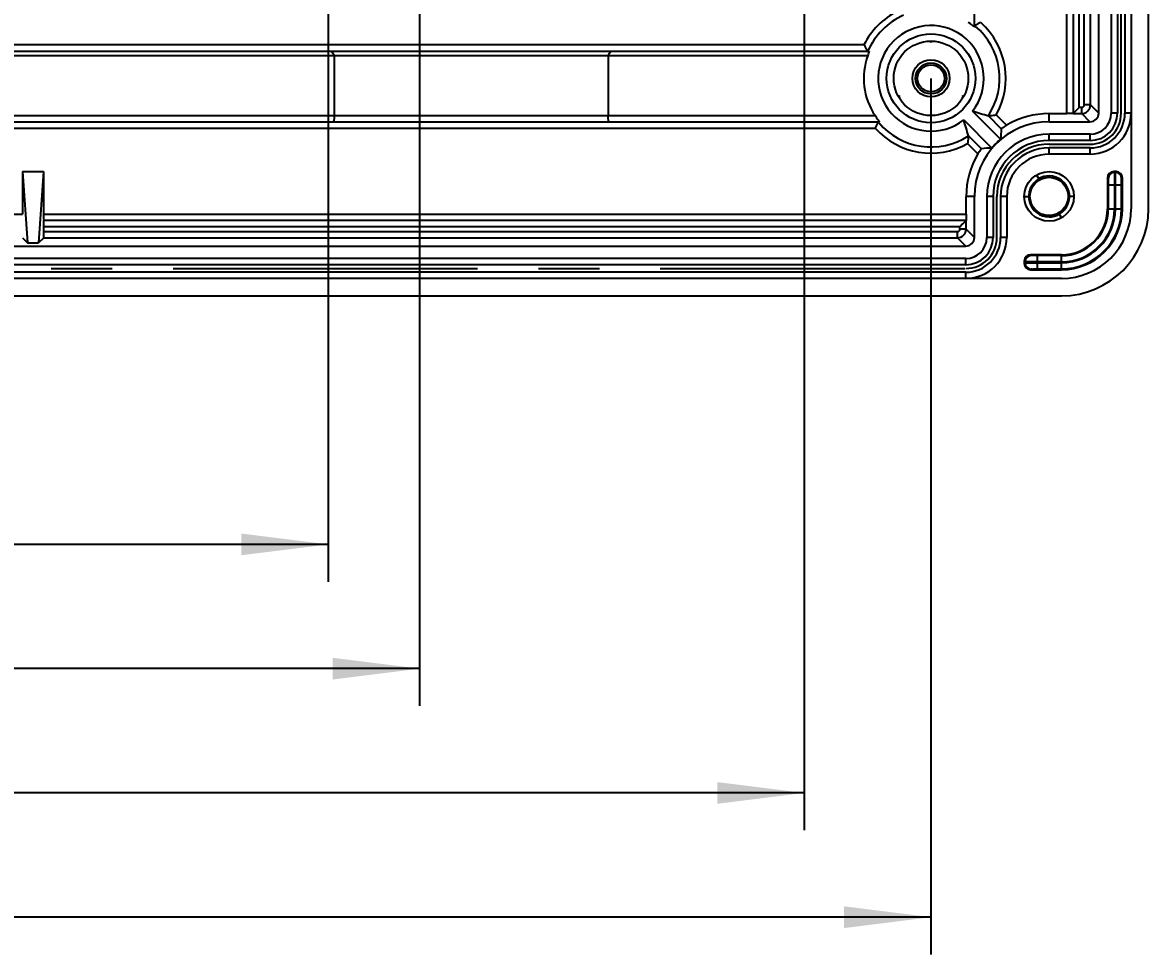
# Model space of a CAD drawing. Header units: millimetres. Extents: x 0 to 594, y 0 to 420.
# Drawn here: x 424.31 to 469.61, y 253.68 to 291.18 of the extents above; entities that cross this region are included whole.
import ezdxf

# ---------------------------------------------------------------- set-up
doc = ezdxf.new("R2010")
doc.units = ezdxf.units.MM
doc.header["$LTSCALE"] = 32.67
doc.linetypes.add('CENTER', pattern=[0.6, 0.375, -0.075, 0.075, -0.075])
doc.layers.get('0').update_dxf_attribs({"linetype": 'CONTINUOUS'})
for name, color, linetype in [('KASTEN_ABOX_DXF_CONTINUOUS_LINE', 7, 'CONTINUOUS'), ('KURVEN', 7, 'CONTINUOUS'), ('M-490-925-01-6274_DXF_DIMENSION', 7, 'CONTINUOUS')]:
    doc.layers.add(name, color=color, linetype=linetype)
doc.styles.get("Standard").update_dxf_attribs({"font": 'txt', "width": 0.7})
doc.dimstyles.new('DIMSTYLE_2', dxfattribs={"dimtxt": 2.5, "dimasz": 3.5, "dimexe": 1.5, "dimexo": 0, "dimtad": 1, "dimdec": 3, "dimlfac": 2, "dimdsep": 46, "dimtxsty": 'Standard', "dimblk": '_FILLED', "dimblk1": '_FILLED', "dimblk2": '_FILLED', "dimcen": 0.09, "dimclrt": 5, "dimadec": 3, "dimazin": 2, "dimtp": 0.3, "dimtm": 0.3, "dimtfac": 1, "dimtdec": 3, "dimtofl": 0, "dimtmove": 0, "dimatfit": 3, "dimldrblk": '_FILLED', "dimfxl": 1, "dimtolj": 1, "dimarcsym": 0})
doc.dimstyles.new('DIMSTYLE_3', dxfattribs={"dimtxt": 2.5, "dimasz": 3.5, "dimexe": 1.5, "dimexo": 0, "dimtad": 1, "dimdec": 3, "dimlfac": 2, "dimdsep": 46, "dimtxsty": 'Standard', "dimblk": '_FILLED', "dimblk1": '_FILLED', "dimblk2": '_FILLED', "dimcen": 0.09, "dimclrt": 5, "dimadec": 3, "dimazin": 2, "dimtp": 0.5, "dimtm": 0.5, "dimtfac": 1, "dimtdec": 3, "dimtofl": 0, "dimtmove": 0, "dimatfit": 3, "dimldrblk": '_FILLED', "dimfxl": 1, "dimtolj": 1, "dimarcsym": 0})

# ---------------------------------------------------------------- blocks, each defined once
blk = doc.blocks.new('_FILLED')
at = {"color": 0, "linetype": 'ByBlock'}
blk.add_solid([(0, 0), (-1, 0.125), (-1, -0.125)], dxfattribs=at)
blk = doc.blocks.new('*D15')
at = {"layer": 'M-490-925-01-6274_DXF_DIMENSION', "color": 2, "linetype": 'Continuous', "transparency": 16777216}
for p, q in [((353.359, 288.93), (353.359, 253.68)), ((460.859, 288.93), (460.859, 253.68)), ((353.359, 255.18), (407.109, 255.18)), ((460.859, 255.18), (407.109, 255.18))]:
    blk.add_line(p, q, dxfattribs=at)
at = {"layer": 'M-490-925-01-6274_DXF_DIMENSION', "color": 2, "linetype": 'Continuous', "transparency": 16777216, "xscale": 3.5, "yscale": 3.5, "zscale": 3.5, "rotation": 180}
blk.add_blockref('_FILLED', (353.359, 255.18), dxfattribs=at)
at = {"layer": 'M-490-925-01-6274_DXF_DIMENSION', "color": 2, "linetype": 'Continuous', "transparency": 16777216, "xscale": 3.5, "yscale": 3.5, "zscale": 3.5}
blk.add_blockref('_FILLED', (460.859, 255.18), dxfattribs=at)
at = {"layer": 'M-490-925-01-6274_DXF_DIMENSION', "color": 5, "linetype": 'Continuous', "transparency": 16777216, "insert": (407.109, 258.305), "char_height": 2.5, "width": 7.76786, "attachment_point": 2, "line_spacing_factor": 0.9}
blk.add_mtext('215', dxfattribs=at)
blk = doc.blocks.new('*D26')
at = {"layer": 'M-490-925-01-6274_DXF_DIMENSION', "color": 2, "linetype": 'Continuous', "transparency": 16777216}
for p, q in [((377.609, 299.68), (377.609, 268.68)), ((436.609, 299.68), (436.609, 268.68)), ((377.609, 270.18), (407.109, 270.18)), ((436.609, 270.18), (407.109, 270.18))]:
    blk.add_line(p, q, dxfattribs=at)
at = {"layer": 'M-490-925-01-6274_DXF_DIMENSION', "color": 2, "linetype": 'Continuous', "transparency": 16777216, "xscale": 3.5, "yscale": 3.5, "zscale": 3.5, "rotation": 180}
blk.add_blockref('_FILLED', (377.609, 270.18), dxfattribs=at)
at = {"layer": 'M-490-925-01-6274_DXF_DIMENSION', "color": 2, "linetype": 'Continuous', "transparency": 16777216, "xscale": 3.5, "yscale": 3.5, "zscale": 3.5}
blk.add_blockref('_FILLED', (436.609, 270.18), dxfattribs=at)
at = {"layer": 'M-490-925-01-6274_DXF_DIMENSION', "color": 5, "linetype": 'Continuous', "transparency": 16777216, "insert": (407.109, 273.305), "char_height": 2.5, "width": 7.23214, "attachment_point": 2, "line_spacing_factor": 0.9}
blk.add_mtext('118', dxfattribs=at)
blk = doc.blocks.new('*D27')
at = {"layer": 'M-490-925-01-6274_DXF_DIMENSION', "color": 2, "linetype": 'Continuous', "transparency": 16777216}
for p, q in [((440.284, 352.38), (440.284, 263.68)), ((373.934, 305.98), (373.934, 263.68)), ((373.934, 265.18), (407.109, 265.18)), ((440.284, 265.18), (407.109, 265.18))]:
    blk.add_line(p, q, dxfattribs=at)
at = {"layer": 'M-490-925-01-6274_DXF_DIMENSION', "color": 2, "linetype": 'Continuous', "transparency": 16777216, "xscale": 3.5, "yscale": 3.5, "zscale": 3.5, "rotation": 180}
blk.add_blockref('_FILLED', (373.934, 265.18), dxfattribs=at)
at = {"layer": 'M-490-925-01-6274_DXF_DIMENSION', "color": 2, "linetype": 'Continuous', "transparency": 16777216, "xscale": 3.5, "yscale": 3.5, "zscale": 3.5}
blk.add_blockref('_FILLED', (440.284, 265.18), dxfattribs=at)
at = {"layer": 'M-490-925-01-6274_DXF_DIMENSION', "color": 5, "linetype": 'Continuous', "transparency": 16777216, "insert": (407.109, 268.305), "char_height": 2.5, "width": 12.85714, "attachment_point": 2, "line_spacing_factor": 0.9}
blk.add_mtext('132.7', dxfattribs=at)
blk = doc.blocks.new('*D28')
at = {"layer": 'M-490-925-01-6274_DXF_DIMENSION', "color": 2, "linetype": 'Continuous', "transparency": 16777216}
for p, q in [((358.459, 293.03), (358.459, 258.68)), ((455.759, 293.03), (455.759, 258.68)), ((358.459, 260.18), (407.109, 260.18)), ((455.759, 260.18), (407.109, 260.18))]:
    blk.add_line(p, q, dxfattribs=at)
at = {"layer": 'M-490-925-01-6274_DXF_DIMENSION', "color": 2, "linetype": 'Continuous', "transparency": 16777216, "xscale": 3.5, "yscale": 3.5, "zscale": 3.5, "rotation": 180}
blk.add_blockref('_FILLED', (358.459, 260.18), dxfattribs=at)
at = {"layer": 'M-490-925-01-6274_DXF_DIMENSION', "color": 2, "linetype": 'Continuous', "transparency": 16777216, "xscale": 3.5, "yscale": 3.5, "zscale": 3.5}
blk.add_blockref('_FILLED', (455.759, 260.18), dxfattribs=at)
at = {"layer": 'M-490-925-01-6274_DXF_DIMENSION', "color": 5, "linetype": 'Continuous', "transparency": 16777216, "insert": (407.109, 263.305), "char_height": 2.5, "width": 13.125, "attachment_point": 2, "line_spacing_factor": 0.9}
blk.add_mtext('194.6', dxfattribs=at)

msp = doc.modelspace()

# ---------------------------------------------------------------- linework, layer by layer
at = {"layer": 'KASTEN_ABOX_DXF_CONTINUOUS_LINE', "color": 7, "linetype": 'Continuous'}
for p, q in [((469.60897, 283.6803), (469.60897, 376.6803)), ((467.60591, 287.53334), (467.60591, 372.82726)), ((468.10897, 372.8303), (468.10897, 287.5303)), ((468.90897, 372.8303), (468.90897, 287.5303)), ((462.60897, 290.99916), (462.60897, 369.36143)), ((466.57647, 329.72475), (466.57647, 287.51497)), ((467.27427, 287.86545), (467.27427, 329.72473)), ((460.80978, 290.42949), (460.85897, 290.3803)), ((460.85897, 290.3803), (460.90816, 290.42949)), ((355.84017, 290.0303), (458.37776, 290.0303)), ((355.90383, 289.84831), (458.3141, 289.84831)), ((436.85329, 289.84831), (436.85329, 287.4303)), ((447.86465, 289.84831), (447.86465, 287.4303)), ((459.60323, 288.2053), (459.53603, 288.2233)), ((459.58523, 288.1381), (459.60323, 288.2053)), ((462.1819, 288.2233), (462.11471, 288.2053)), ((462.11471, 288.2053), (462.13271, 288.1381)), ((462.17436, 287.26135), (463.30834, 286.12737)), ((463.6619, 286.48092), (462.52791, 287.61491)), ((463.68886, 286.90137), (463.16793, 287.4223)), ((465.60897, 287.51279), (466.32647, 287.51279)), ((466.57706, 287.51499), (466.92429, 287.51499)), ((468.90897, 287.5303), (468.90897, 283.6803)), ((355.42784, 287.1803), (458.7901, 287.1803)), ((465.60897, 287.18335), (467.25593, 287.18335)), ((462.36697, 286.62133), (462.88789, 286.10041)), ((467.25897, 286.6803), (465.60897, 286.6803)), ((467.25897, 285.8803), (465.60897, 285.8803)), ((424.30897, 285.1803), (425.15897, 285.1803)), ((424.30897, 285.1803), (424.51307, 282.30869)), ((424.30897, 285.1803), (424.30897, 283.46279)), ((425.15897, 285.1803), (424.95487, 282.30869)), ((425.15897, 285.1803), (425.15897, 283.46279)), ((465.19647, 284.89477), (465.10897, 285.04632)), ((468.30901, 285.1803), (468.20893, 285.1803)), ((467.95897, 284.93033), (467.95897, 283.6803)), ((468.55897, 283.6803), (468.55897, 284.93033)), ((462.27647, 283.46279), (462.27647, 284.1803)), ((462.60591, 282.53334), (462.60591, 284.1803)), ((463.10897, 284.1803), (463.10897, 282.5303)), ((463.90897, 284.1803), (463.90897, 282.5303)), ((464.60897, 284.1803), (464.78397, 284.1803)), ((466.60897, 284.1803), (466.43397, 284.1803)), ((462.27429, 283.21279), (425.16115, 283.21279)), ((462.27427, 282.86498), (462.27427, 283.21221)), ((466.02147, 283.46583), (466.10897, 283.31427)), ((425.16333, 282.76498), (425.16333, 282.96279)), ((424.30677, 282.51499), (424.51307, 282.30869)), ((424.51307, 282.30869), (424.95487, 282.30869)), ((425.16117, 282.51499), (424.95487, 282.30869)), ((425.16117, 282.51499), (461.92429, 282.51499)), ((351.96201, 282.18335), (462.25593, 282.18335)), ((466.10897, 281.8303), (464.85893, 281.8303)), ((462.25897, 281.6803), (351.95897, 281.6803)), ((464.60897, 281.58033), (464.60897, 281.48026)), ((462.25897, 280.8803), (351.95897, 280.8803)), ((466.10897, 280.8803), (462.25897, 280.8803)), ((464.85893, 281.2303), (466.10897, 281.2303)), ((348.10897, 280.1803), (466.10897, 280.1803))]:
    msp.add_line(p, q, dxfattribs=at)
at = {"layer": 'KASTEN_ABOX_DXF_CONTINUOUS_LINE', "color": 9, "linetype": 'Continuous'}
for p, q in [((468.35897, 372.8303), (468.35897, 287.5303)), ((468.65897, 372.8303), (468.65897, 287.5303)), ((466.82647, 287.76498), (466.82647, 329.72257)), ((467.02428, 287.86498), (467.02428, 329.72257)), ((466.32647, 287.51279), (466.32647, 316.5729)), ((458.16141, 290.2803), (356.05653, 290.2803)), ((466.82647, 287.76498), (466.92429, 287.76498)), ((466.92429, 287.51499), (466.92429, 287.76498)), ((467.27427, 287.86498), (467.02428, 287.86498)), ((467.60591, 287.53334), (467.27427, 287.86545)), ((355.61043, 287.4303), (458.60751, 287.4303)), ((463.90159, 287.04218), (463.48321, 287.46056)), ((465.60897, 287.18335), (465.60897, 287.51279)), ((467.25593, 287.18335), (466.92429, 287.51499)), ((468.35897, 287.5303), (468.10897, 287.5303)), ((468.90897, 287.5303), (468.65897, 287.5303)), ((355.60547, 286.9303), (458.61247, 286.9303)), ((462.3287, 286.30606), (462.74709, 285.88767)), ((465.60897, 286.4303), (465.60897, 286.6803)), ((467.25897, 286.4303), (465.60897, 286.4303)), ((467.25897, 286.4303), (467.25897, 286.6803)), ((467.25897, 286.1303), (465.60897, 286.1303)), ((465.60897, 285.8803), (465.60897, 286.1303)), ((467.25897, 285.8803), (467.25897, 286.1303)), ((468.20893, 285.1803), (468.23788, 285.15134)), ((468.28005, 285.15134), (468.23788, 285.15134)), ((468.28005, 285.15134), (468.30901, 285.1803)), ((467.95897, 284.93033), (467.98792, 284.90138)), ((467.99221, 284.65142), (468.52573, 284.65142)), ((467.99221, 284.65142), (467.99221, 283.6803)), ((468.24217, 284.65138), (468.24217, 283.6803)), ((468.27577, 283.6803), (468.27577, 284.65142)), ((468.52573, 283.6803), (468.52573, 284.65142)), ((468.53002, 284.90138), (468.55897, 284.93033)), ((462.60591, 284.1803), (462.27647, 284.1803)), ((463.35897, 284.1803), (463.10897, 284.1803)), ((463.35897, 284.1803), (463.35897, 282.5303)), ((463.90897, 284.1803), (463.65897, 284.1803)), ((463.65897, 284.1803), (463.65897, 282.5303)), ((467.95897, 283.6803), (468.24217, 283.6803)), ((468.27577, 283.6803), (468.55897, 283.6803)), ((394.71636, 283.46279), (424.30897, 283.46279)), ((425.15897, 283.46279), (462.27647, 283.46279)), ((462.02428, 282.96279), (425.16333, 282.96279)), ((425.16333, 282.76498), (461.92429, 282.76498)), ((461.92429, 282.51499), (461.92429, 282.76498)), ((462.02428, 282.86498), (462.02428, 282.96279)), ((462.27427, 282.86498), (462.02428, 282.86498)), ((462.27427, 282.86498), (462.60591, 282.53334)), ((461.92429, 282.51499), (462.25593, 282.18335)), ((463.35897, 282.5303), (463.10897, 282.5303)), ((463.90897, 282.5303), (463.65897, 282.5303)), ((464.88788, 281.80134), (464.85893, 281.8303)), ((466.10897, 281.79706), (465.13785, 281.79706)), ((465.13785, 281.26354), (465.13785, 281.79706)), ((466.10897, 281.54709), (466.10897, 281.8303)), ((462.25897, 281.4303), (351.95897, 281.4303)), ((462.25897, 281.4303), (462.25897, 281.6803)), ((464.63792, 281.55138), (464.60897, 281.58033)), ((464.60897, 281.48026), (464.63792, 281.50921)), ((464.63792, 281.55138), (464.63792, 281.50921)), ((466.10897, 281.54709), (465.13785, 281.54709)), ((465.13789, 281.5135), (466.10897, 281.5135)), ((466.10897, 281.2303), (466.10897, 281.5135)), ((462.25897, 281.1303), (351.95897, 281.1303)), ((462.25897, 280.8803), (462.25897, 281.1303)), ((464.85893, 281.2303), (464.88788, 281.25925)), ((465.13785, 281.26354), (466.10897, 281.26354))]:
    msp.add_line(p, q, dxfattribs=at)
at = {"layer": 'KASTEN_ABOX_DXF_CONTINUOUS_LINE', "color": 7, "linetype": 'Continuous'}
for centre, radius in [((460.85897, 288.9303), 1.78868), ((460.85897, 288.9303), 1.5), ((460.85897, 288.9303), 0.75), ((460.85897, 288.9303), 0.625), ((460.85897, 288.9303), 0.54209), ((465.60897, 284.1803), 1), ((465.60897, 284.1803), 0.76828)]:
    msp.add_circle(centre, radius, dxfattribs=at)
at = {"layer": 'KASTEN_ABOX_DXF_CONTINUOUS_LINE', "color": 9, "linetype": 'Continuous'}
for centre, radius, start, end in [((460.85897, 288.9303), 3.01651, 116.585757, 153.414243), ((460.85897, 288.9303), 2.76655, 113.428671, 156.571329), ((460.85897, 288.9303), 2.75782, 326.851447, 49.727521), ((460.85897, 288.9303), 3.00778, 330.748499, 48.322176), ((466.92426, 287.865), 0.35001, 270.003786, 0.073938), ((466.92429, 287.86498), 0.09999, 269.998677, 0.001323), ((467.25897, 287.5303), 1.39997, 270, 360), ((467.25897, 287.5303), 1.09998, 270, 360), ((460.85897, 288.9303), 3.00778, 221.677824, 299.251501), ((460.85897, 288.9303), 2.75782, 220.27245, 303.148553), ((465.60897, 284.1803), 2.24998, 90, 180), ((465.60897, 284.1803), 1.94996, 90, 180), ((468.2379, 284.90137), 0.24998, 90.003303, 179.996697), ((468.28004, 284.90137), 0.24998, 0.003303, 89.996697), ((466.10897, 283.6803), 2.41676, 270, 360), ((466.10897, 283.6803), 2.16678, 270, 360), ((466.10897, 283.6803), 2.13318, 270, 360), ((466.10897, 283.6803), 1.88324, 270, 360), ((461.92426, 282.865), 0.35001, 270.003712, 359.996288), ((461.92429, 282.86497), 0.09999, 269.99804, 0.00196), ((462.25897, 282.5303), 1.39997, 270, 360), ((462.25897, 282.5303), 1.09998, 270, 360), ((464.8879, 281.55137), 0.24998, 90.003303, 179.996697), ((464.8879, 281.50923), 0.24998, 180.003303, 269.996697)]:
    msp.add_arc(centre, radius, start, end, dxfattribs=at)
at = {"layer": 'KASTEN_ABOX_DXF_CONTINUOUS_LINE', "color": 7, "linetype": 'Continuous'}
for centre, radius, start, end in [((460.85897, 288.9303), 2.125, 321.756327, 308.243673), ((467.90896, 279.89685), 12.35879, 114.117892, 114.72652), ((456.93953, 302.37687), 23.67323, 211.435718, 211.953377), ((427.77841, 302.37687), 23.67323, 328.046623, 328.564282), ((466.84141, 295.63509), 10.19883, 211.670916, 212.441866), ((460.85897, 288.9303), 2.70538, 160.163986, 213.67288), ((415.90914, 272.98927), 48.41655, 16.353206, 17.144161), ((476.79999, 333.88012), 48.41655, 252.855839, 253.646794), ((465.60897, 284.1803), 3.33249, 90, 120.819983), ((467.25897, 287.5303), 1.65, 270, 0), ((467.25897, 287.5303), 0.85, 270, 360), ((469.89811, 281.87776), 12.36503, 155.270883, 155.882136), ((465.60897, 284.1803), 3.00305, 90, 180), ((473.24688, 286.07742), 9.59348, 175.072994, 177.58945), ((465.60897, 284.1803), 2.5, 90, 180), ((465.60897, 284.1803), 3.01396, 130.242005, 139.757995), ((465.60897, 284.1803), 3.33249, 149.180017, 180), ((463.71184, 276.54238), 9.59348, 92.41055, 94.927006), ((465.60897, 284.1803), 1.7, 90, 180), ((465.60693, 284.18218), 0.82181, 300.000002, 89.857641), ((465.61101, 284.17841), 0.82181, 120.000002, 269.857641), ((466.10897, 283.6803), 3.5, 270, 360), ((466.10897, 283.6803), 2.8, 270, 360), ((466.10897, 283.6803), 2.45, 270, 360), ((466.10897, 283.6803), 1.85, 270, 360), ((462.25897, 282.5303), 1.65, 270, 360), ((462.25897, 282.5303), 0.85, 270, 360)]:
    msp.add_arc(centre, radius, start, end, dxfattribs=at)
for centre, major_axis, ratio, start_param, end_param in [((460.85897, 289.05822), (0, 2.66749), 0.99884938, 1.19779154, 1.27009316), ((467.2559, 287.53336), (-0.24751, 0.24751), 0.99992385, -3.92695274, -2.35623257), ((468.20901, 284.93026), (0.17683, -0.17683), 0.99969546, 2.35634678, 3.92683852), ((468.30893, 284.93026), (0.17683, 0.17683), 0.99969546, -0.78524587, 0.78524587), ((425.16115, 283.46279), (0, 0.25), 0.00872687, -4.71238898, -3.14159265), ((425.16115, 282.96279), (0, 0.25), 0.00872687, -1.57079633, 0), ((425.16115, 282.76498), (0, 0.25), 0.00872687, -3.13286601, -1.57079633), ((462.2559, 282.53336), (0.24751, -0.24751), 0.99992385, -0.78536009, 0.78536009), ((464.85901, 281.58026), (0.17683, -0.17683), 0.99969546, 2.35634678, 3.92683852), ((464.85901, 281.48033), (0.17683, 0.17683), 0.99969546, -3.92683852, -2.35634678)]:
    msp.add_ellipse(centre, major_axis=major_axis, ratio=ratio, start_param=start_param, end_param=end_param, dxfattribs=at)
for points, knots in [([(462.60897, 290.99916), (462.60897, 290.99675), (462.59588, 291.01079), (462.58459, 291.01563), (462.55682, 291.03937), (462.51252, 291.07254), (462.44537, 291.12295), (462.389, 291.16175), (462.35897, 291.18176)], [0, 0, 0, 0, 0.02335865, 0.09284904, 0.19971408, 0.33339412, 0.65043664, 1, 1, 1, 1]), ([(462.60897, 291.06165), (462.60897, 291.06528), (462.62826, 291.06728), (462.64828, 291.08231), (462.69174, 291.09942), (462.72199, 291.11447), (462.73943, 291.12252)], [0, 0, 0, 0, 0.07563718, 0.28198901, 0.59982195, 1, 1, 1, 1]), ([(458.32059, 290.0303), (458.31632, 290.0303), (458.31138, 290.05091), (458.29098, 290.07177), (458.26601, 290.11602), (458.24532, 290.14659), (458.23424, 290.16399)], [0, 0, 0, 0, 0.08048053, 0.29382165, 0.61113394, 1, 1, 1, 1]), ([(466.82647, 287.76498), (466.79887, 287.73738), (466.74564, 287.68392), (466.68029, 287.61935), (466.63466, 287.57239), (466.60516, 287.54586), (466.59124, 287.52563), (466.57698, 287.51853), (466.57698, 287.51499)], [0, 0, 0, 0, 0.33154197, 0.64143813, 0.77812867, 0.89142065, 0.96995018, 1, 1, 1, 1]), ([(436.85329, 287.4303), (436.85329, 287.37071), (436.84644, 287.28916), (436.82626, 287.20861), (436.80625, 287.1803), (436.79682, 287.1803)], [0, 0, 0, 0, 0.67836272, 0.8926928, 1, 1, 1, 1]), ([(447.92112, 287.1803), (447.91169, 287.1803), (447.89167, 287.20861), (447.8715, 287.28916), (447.86465, 287.37071), (447.86465, 287.4303)], [0, 0, 0, 0, 0.1073072, 0.32163728, 1, 1, 1, 1]), ([(458.60751, 287.4303), (458.62751, 287.40027), (458.66631, 287.3439), (458.71672, 287.27675), (458.7499, 287.23245), (458.77363, 287.20468), (458.77848, 287.19338), (458.79251, 287.1803), (458.7901, 287.1803)], [0, 0, 0, 0, 0.34956311, 0.66660659, 0.8002865, 0.90715159, 0.97664174, 1, 1, 1, 1]), ([(463.16793, 287.4223), (463.17819, 287.41928), (463.21499, 287.43165), (463.28344, 287.4329), (463.37823, 287.4471), (463.44725, 287.45559), (463.48321, 287.46056)], [0, 0, 0, 0, 0.10101943, 0.34164669, 0.65706316, 1, 1, 1, 1]), ([(466.57706, 287.51499), (466.57706, 287.51338), (466.56691, 287.51627), (466.55654, 287.51291), (466.53183, 287.51421), (466.48777, 287.51282), (466.41746, 287.51309), (466.3585, 287.51279), (466.32647, 287.51279)], [0, 0, 0, 0, 0.01929563, 0.07572291, 0.16741889, 0.29140149, 0.61661308, 1, 1, 1, 1]), ([(458.72762, 287.1803), (458.724, 287.1803), (458.722, 287.16109), (458.70705, 287.14116), (458.69001, 287.09789), (458.67503, 287.06777), (458.66701, 287.05041)], [0, 0, 0, 0, 0.07567374, 0.28199615, 0.59972899, 1, 1, 1, 1]), ([(463.90159, 287.04218), (463.87399, 287.02571), (463.82338, 286.99425), (463.76423, 286.95567), (463.72698, 286.92903), (463.70644, 286.91591), (463.69698, 286.90605), (463.68901, 286.90314), (463.68886, 286.90137)], [0, 0, 0, 0, 0.37774426, 0.70137376, 0.82666073, 0.92065559, 0.97914645, 1, 1, 1, 1]), ([(462.36697, 286.62133), (462.36999, 286.61108), (462.35761, 286.57428), (462.35637, 286.50582), (462.34216, 286.41103), (462.33368, 286.34202), (462.3287, 286.30606)], [0, 0, 0, 0, 0.10099555, 0.3416222, 0.65707098, 1, 1, 1, 1]), ([(462.88789, 286.10041), (462.88612, 286.10026), (462.88321, 286.09229), (462.87336, 286.08282), (462.86024, 286.06228), (462.83359, 286.02503), (462.79502, 285.96588), (462.76355, 285.91527), (462.74709, 285.88767)], [0, 0, 0, 0, 0.02085355, 0.07934441, 0.17333927, 0.29862624, 0.62225574, 1, 1, 1, 1]), ([(462.02428, 282.96279), (462.04714, 282.98564), (462.12579, 283.06434), (462.20454, 283.14295), (462.26021, 283.19893)], [0, 0, 0, 0, 0.29045637, 1, 1, 1, 1]), ([(462.26021, 283.19893), (462.26359, 283.20233), (462.26882, 283.20543), (462.2725, 283.21279), (462.27428, 283.21279)], [0, 0, 0, 0, 0.72917825, 1, 1, 1, 1]), ([(462.27647, 283.46279), (462.27647, 283.43076), (462.27618, 283.37181), (462.27645, 283.3015), (462.27505, 283.25743), (462.27635, 283.23272), (462.273, 283.22235), (462.27589, 283.21221), (462.27427, 283.21221)], [0, 0, 0, 0, 0.38338692, 0.70859851, 0.83258111, 0.92427709, 0.98070437, 1, 1, 1, 1])]:
    msp.add_open_spline(points, degree=3, knots=knots, dxfattribs=at)
for points in [[(465.60897, 285.00399), (465.46673, 285.00442), (465.31987, 284.96551), (465.19647, 284.89477)], [(465.60897, 283.35661), (465.75121, 283.35617), (465.89807, 283.39508), (466.02147, 283.46583)]]:
    msp.add_open_spline(points, degree=3, dxfattribs=at)
at = {"layer": 'KASTEN_ABOX_DXF_CONTINUOUS_LINE', "color": 9, "linetype": 'Continuous'}
for points, knots in [([(468.23788, 285.15134), (468.23954, 285.14803), (468.2376, 285.13372), (468.24053, 285.10539), (468.24002, 285.05892), (468.24158, 284.96914), (468.24184, 284.83138), (468.24217, 284.71455), (468.24217, 284.65138)], [0, 0, 0, 0, 0.02218944, 0.08102997, 0.17436797, 0.29873498, 0.62100602, 1, 1, 1, 1]), ([(468.27577, 284.65142), (468.27577, 284.71448), (468.27609, 284.83121), (468.27636, 284.96887), (468.27791, 285.0587), (468.2774, 285.10527), (468.28034, 285.13366), (468.2784, 285.14802), (468.28005, 285.15134)], [0, 0, 0, 0, 0.37839925, 0.70063602, 0.82517446, 0.91872318, 0.97773859, 1, 1, 1, 1]), ([(467.98792, 284.90138), (467.9927, 284.89659), (467.98538, 284.86732), (467.99385, 284.81939), (467.99099, 284.7409), (467.99221, 284.683), (467.99221, 284.65142)], [0, 0, 0, 0, 0.08118202, 0.29886924, 0.62107609, 1, 1, 1, 1]), ([(468.52573, 284.65142), (468.52573, 284.68295), (468.52695, 284.7408), (468.52408, 284.81927), (468.53257, 284.86724), (468.52522, 284.89658), (468.53002, 284.90138)], [0, 0, 0, 0, 0.37832293, 0.70049446, 0.91856632, 1, 1, 1, 1]), ([(465.13785, 281.79706), (465.10631, 281.79706), (465.04846, 281.79828), (464.97, 281.79541), (464.92203, 281.80389), (464.89268, 281.79654), (464.88788, 281.80134)], [0, 0, 0, 0, 0.37832293, 0.70049446, 0.91856632, 1, 1, 1, 1]), ([(465.13785, 281.54709), (465.07478, 281.54709), (464.95806, 281.54742), (464.82039, 281.54769), (464.73056, 281.54924), (464.684, 281.54873), (464.6556, 281.55167), (464.64124, 281.54972), (464.63792, 281.55138)], [0, 0, 0, 0, 0.37839925, 0.70063602, 0.82517446, 0.91872318, 0.97773859, 1, 1, 1, 1]), ([(464.63792, 281.50921), (464.64123, 281.51086), (464.65555, 281.50893), (464.68387, 281.51186), (464.73035, 281.51135), (464.82013, 281.5129), (464.95788, 281.51317), (465.07472, 281.5135), (465.13789, 281.5135)], [0, 0, 0, 0, 0.02218944, 0.08102997, 0.17436797, 0.29873498, 0.62100602, 1, 1, 1, 1]), ([(464.88788, 281.25925), (464.89267, 281.26403), (464.92195, 281.25671), (464.96987, 281.26518), (465.04836, 281.26231), (465.10626, 281.26354), (465.13785, 281.26354)], [0, 0, 0, 0, 0.08118202, 0.29886924, 0.62107609, 1, 1, 1, 1])]:
    msp.add_open_spline(points, degree=3, knots=knots, dxfattribs=at)
at = {"layer": 'KURVEN', "color": 2, "linetype": 'CENTER'}
for p, q in [((468.50897, 287.5303), (468.50897, 372.8303)), ((465.60897, 286.2803), (467.25897, 286.2803)), ((463.50897, 282.5303), (463.50897, 284.1803)), ((351.95897, 281.2803), (462.25897, 281.2803))]:
    msp.add_line(p, q, dxfattribs=at)
for centre, radius, start, end in [((467.25897, 287.5303), 1.25, 270, 360), ((465.60897, 284.1803), 2.1, 90, 180), ((462.25897, 282.5303), 1.25, 270, 360)]:
    msp.add_arc(centre, radius, start, end, dxfattribs=at)

# ---------------------------------------------------------------- dimensions: what is measured, and where the dimension line sits
at = {"layer": 'M-490-925-01-6274_DXF_DIMENSION', "color": 2, "linetype": 'Continuous'}
for base, p1, p2, dimstyle, picture, middle in [((440.28397, 265.1803), (373.93397, 305.9803), (440.28397, 352.3803), 'DIMSTYLE_3', '*D27', (406.75183, 265.1803)), ((436.60897, 270.1803), (377.60897, 299.6803), (436.60897, 299.6803), 'DIMSTYLE_2', '*D26', (406.75181, 270.1803)), ((455.75897, 260.1803), (358.45897, 293.0303), (455.75897, 293.0303), 'DIMSTYLE_3', '*D28', (406.75181, 260.1803)), ((460.85897, 255.1803), (353.35897, 288.9303), (460.85897, 288.9303), 'DIMSTYLE_3', '*D15', (406.75183, 255.1803))]:
    dim = msp.add_linear_dim(base=base, p1=p1, p2=p2, dimstyle=dimstyle, dxfattribs=at)
    dim.commit()
    dim.dimension.update_dxf_attribs({"geometry": picture, "text_midpoint": middle, "dimtype": 160})

doc.saveas('drawing.dxf')
